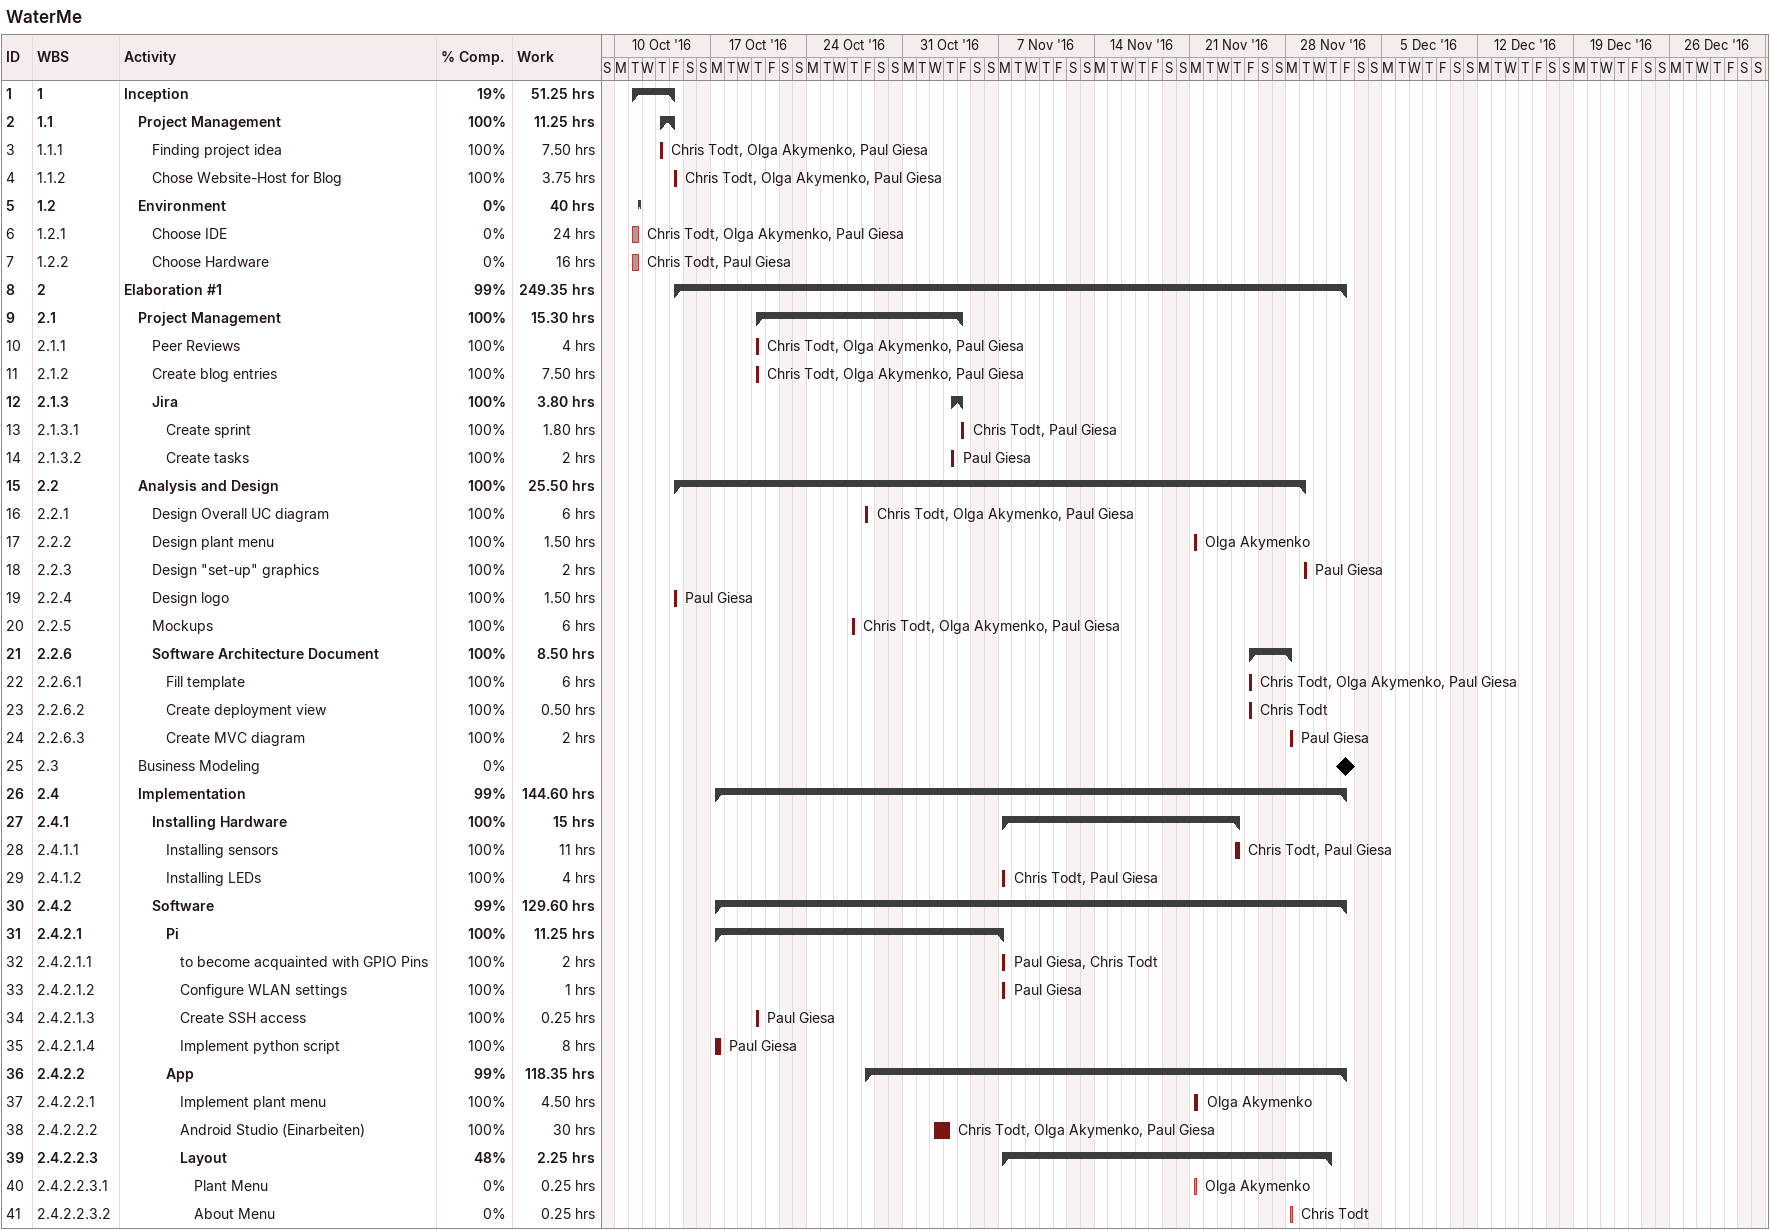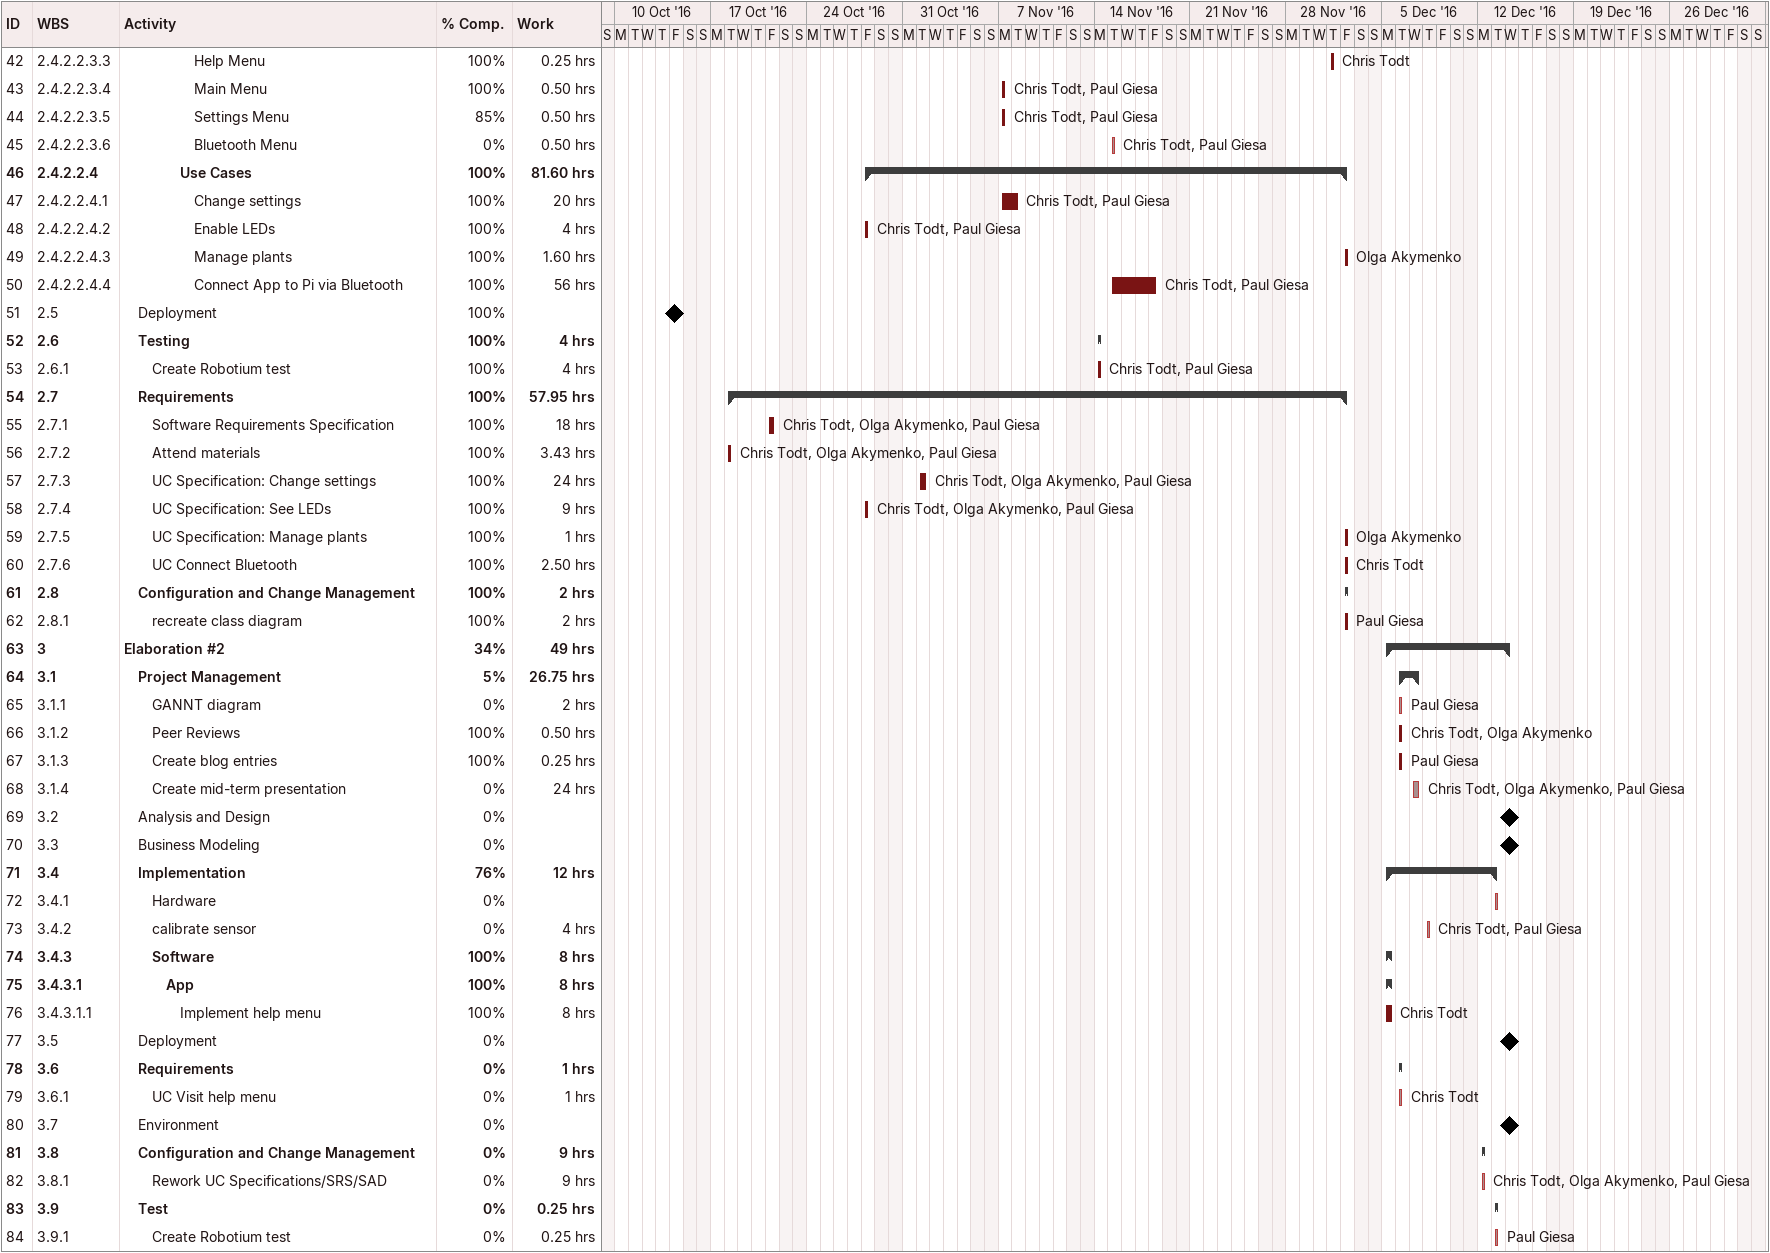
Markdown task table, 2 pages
WaterMe

| ID | WBS | Task | Start | Finish | Resources | % complete | Work (h) |
|---|---|---|---|---|---|---|---|
| 1 | 1 | **Inception** | 2016-10-11 | 2016-10-14 |  | 19 | 51.25 |
| 2 | 1.1 | **Project Management** | 2016-10-13 | 2016-10-14 |  | 100 | 11.25 |
| 3 | 1.1.1 | Finding project idea | 2016-10-13 | 2016-10-13 | Chris Todt, Olga Akymenko, Paul Giesa | 100 | 7.50 |
| 4 | 1.1.2 | Chose Website-Host for Blog | 2016-10-14 | 2016-10-14 | Chris Todt, Olga Akymenko, Paul Giesa | 100 | 3.75 |
| 5 | 1.2 | **Environment** | 2016-10-11 | 2016-10-11 |  | 0 | 40 |
| 6 | 1.2.1 | Choose IDE | 2016-10-11 | 2016-10-11 | Chris Todt, Olga Akymenko, Paul Giesa | 0 | 24 |
| 7 | 1.2.2 | Choose Hardware | 2016-10-11 | 2016-10-11 | Chris Todt, Paul Giesa | 0 | 16 |
| 8 | 2 | **Elaboration #1** | 2016-10-14 | 2016-12-02 |  | 99 | 249.35 |
| 9 | 2.1 | **Project Management** | 2016-10-20 | 2016-11-04 |  | 100 | 15.30 |
| 10 | 2.1.1 | Peer Reviews | 2016-10-20 | 2016-10-20 | Chris Todt, Olga Akymenko, Paul Giesa | 100 | 4 |
| 11 | 2.1.2 | Create blog entries | 2016-10-20 | 2016-10-20 | Chris Todt, Olga Akymenko, Paul Giesa | 100 | 7.50 |
| 12 | 2.1.3 | **Jira** | 2016-11-03 | 2016-11-04 |  | 100 | 3.80 |
| 13 | 2.1.3.1 | Create sprint | 2016-11-04 | 2016-11-04 | Chris Todt, Paul Giesa | 100 | 1.80 |
| 14 | 2.1.3.2 | Create tasks | 2016-11-03 | 2016-11-03 | Paul Giesa | 100 | 2 |
| 15 | 2.2 | **Analysis and Design** | 2016-10-14 | 2016-11-29 |  | 100 | 25.50 |
| 16 | 2.2.1 | Design Overall UC diagram | 2016-10-28 | 2016-10-28 | Chris Todt, Olga Akymenko, Paul Giesa | 100 | 6 |
| 17 | 2.2.2 | Design plant menu | 2016-11-21 | 2016-11-21 | Olga Akymenko | 100 | 1.50 |
| 18 | 2.2.3 | Design "set-up" graphics | 2016-11-29 | 2016-11-29 | Paul Giesa | 100 | 2 |
| 19 | 2.2.4 | Design logo | 2016-10-14 | 2016-10-14 | Paul Giesa | 100 | 1.50 |
| 20 | 2.2.5 | Mockups | 2016-10-27 | 2016-10-27 | Chris Todt, Olga Akymenko, Paul Giesa | 100 | 6 |
| 21 | 2.2.6 | **Software Architecture Document** | 2016-11-25 | 2016-11-28 |  | 100 | 8.50 |
| 22 | 2.2.6.1 | Fill template | 2016-11-25 | 2016-11-25 | Chris Todt, Olga Akymenko, Paul Giesa | 100 | 6 |
| 23 | 2.2.6.2 | Create deployment view | 2016-11-25 | 2016-11-25 | Chris Todt | 100 | 0.50 |
| 24 | 2.2.6.3 | Create MVC diagram | 2016-11-28 | 2016-11-28 | Paul Giesa | 100 | 2 |
| 25 | 2.3 | Business Modeling (milestone) | 2016-12-02 | 2016-12-02 |  | 0 |  |
| 26 | 2.4 | **Implementation** | 2016-10-17 | 2016-12-02 |  | 99 | 144.60 |
| 27 | 2.4.1 | **Installing Hardware** | 2016-11-07 | 2016-11-24 |  | 100 | 15 |
| 28 | 2.4.1.1 | Installing sensors | 2016-11-24 | 2016-11-24 | Chris Todt, Paul Giesa | 100 | 11 |
| 29 | 2.4.1.2 | Installing LEDs | 2016-11-07 | 2016-11-07 | Chris Todt, Paul Giesa | 100 | 4 |
| 30 | 2.4.2 | **Software** | 2016-10-17 | 2016-12-02 |  | 99 | 129.60 |
| 31 | 2.4.2.1 | **Pi** | 2016-10-17 | 2016-11-07 |  | 100 | 11.25 |
| 32 | 2.4.2.1.1 | to become acquainted with GPIO Pins | 2016-11-07 | 2016-11-07 | Paul Giesa, Chris Todt | 100 | 2 |
| 33 | 2.4.2.1.2 | Configure WLAN settings | 2016-11-07 | 2016-11-07 | Paul Giesa | 100 | 1 |
| 34 | 2.4.2.1.3 | Create SSH access | 2016-10-20 | 2016-10-20 | Paul Giesa | 100 | 0.25 |
| 35 | 2.4.2.1.4 | Implement python script | 2016-10-17 | 2016-10-17 | Paul Giesa | 100 | 8 |
| 36 | 2.4.2.2 | **App** | 2016-10-28 | 2016-12-02 |  | 99 | 118.35 |
| 37 | 2.4.2.2.1 | Implement plant menu | 2016-11-21 | 2016-11-21 | Olga Akymenko | 100 | 4.50 |
| 38 | 2.4.2.2.2 | Android Studio (Einarbeiten) | 2016-11-02 | 2016-11-03 | Chris Todt, Olga Akymenko, Paul Giesa | 100 | 30 |
| 39 | 2.4.2.2.3 | **Layout** | 2016-11-07 | 2016-12-01 |  | 48 | 2.25 |
| 40 | 2.4.2.2.3.1 | Plant Menu | 2016-11-21 | 2016-11-21 | Olga Akymenko | 0 | 0.25 |
| 41 | 2.4.2.2.3.2 | About Menu | 2016-11-28 | 2016-11-28 | Chris Todt | 0 | 0.25 |
| 42 | 2.4.2.2.3.3 | Help Menu | 2016-12-01 | 2016-12-01 | Chris Todt | 100 | 0.25 |
| 43 | 2.4.2.2.3.4 | Main Menu | 2016-11-07 | 2016-11-07 | Chris Todt, Paul Giesa | 100 | 0.50 |
| 44 | 2.4.2.2.3.5 | Settings Menu | 2016-11-07 | 2016-11-07 | Chris Todt, Paul Giesa | 85 | 0.50 |
| 45 | 2.4.2.2.3.6 | Bluetooth Menu | 2016-11-15 | 2016-11-15 | Chris Todt, Paul Giesa | 0 | 0.50 |
| 46 | 2.4.2.2.4 | **Use Cases** | 2016-10-28 | 2016-12-02 |  | 100 | 81.60 |
| 47 | 2.4.2.2.4.1 | Change settings | 2016-11-07 | 2016-11-08 | Chris Todt, Paul Giesa | 100 | 20 |
| 48 | 2.4.2.2.4.2 | Enable LEDs | 2016-10-28 | 2016-10-28 | Chris Todt, Paul Giesa | 100 | 4 |
| 49 | 2.4.2.2.4.3 | Manage plants | 2016-12-02 | 2016-12-02 | Olga Akymenko | 100 | 1.60 |
| 50 | 2.4.2.2.4.4 | Connect App to Pi via Bluetooth | 2016-11-15 | 2016-11-18 | Chris Todt, Paul Giesa | 100 | 56 |
| 51 | 2.5 | Deployment (milestone) | 2016-10-14 | 2016-10-14 |  | 100 |  |
| 52 | 2.6 | **Testing** | 2016-11-14 | 2016-11-14 |  | 100 | 4 |
| 53 | 2.6.1 | Create Robotium test | 2016-11-14 | 2016-11-14 | Chris Todt, Paul Giesa | 100 | 4 |
| 54 | 2.7 | **Requirements** | 2016-10-18 | 2016-12-02 |  | 100 | 57.95 |
| 55 | 2.7.1 | Software Requirements Specification | 2016-10-21 | 2016-10-21 | Chris Todt, Olga Akymenko, Paul Giesa | 100 | 18 |
| 56 | 2.7.2 | Attend materials | 2016-10-18 | 2016-10-18 | Chris Todt, Olga Akymenko, Paul Giesa | 100 | 3.43 |
| 57 | 2.7.3 | UC Specification: Change settings | 2016-11-01 | 2016-11-01 | Chris Todt, Olga Akymenko, Paul Giesa | 100 | 24 |
| 58 | 2.7.4 | UC Specification: See LEDs | 2016-10-28 | 2016-10-28 | Chris Todt, Olga Akymenko, Paul Giesa | 100 | 9 |
| 59 | 2.7.5 | UC Specification: Manage plants | 2016-12-02 | 2016-12-02 | Olga Akymenko | 100 | 1 |
| 60 | 2.7.6 | UC Connect Bluetooth | 2016-12-02 | 2016-12-02 | Chris Todt | 100 | 2.50 |
| 61 | 2.8 | **Configuration and Change Management** | 2016-12-02 | 2016-12-02 |  | 100 | 2 |
| 62 | 2.8.1 | recreate class diagram | 2016-12-02 | 2016-12-02 | Paul Giesa | 100 | 2 |
| 63 | 3 | **Elaboration #2** | 2016-12-05 | 2016-12-14 |  | 34 | 49 |
| 64 | 3.1 | **Project Management** | 2016-12-06 | 2016-12-07 |  | 5 | 26.75 |
| 65 | 3.1.1 | GANNT diagram | 2016-12-06 | 2016-12-06 | Paul Giesa | 0 | 2 |
| 66 | 3.1.2 | Peer Reviews | 2016-12-06 | 2016-12-06 | Chris Todt, Olga Akymenko | 100 | 0.50 |
| 67 | 3.1.3 | Create blog entries | 2016-12-06 | 2016-12-06 | Paul Giesa | 100 | 0.25 |
| 68 | 3.1.4 | Create mid-term presentation | 2016-12-07 | 2016-12-07 | Chris Todt, Olga Akymenko, Paul Giesa | 0 | 24 |
| 69 | 3.2 | Analysis and Design (milestone) | 2016-12-14 | 2016-12-14 |  | 0 |  |
| 70 | 3.3 | Business Modeling (milestone) | 2016-12-14 | 2016-12-14 |  | 0 |  |
| 71 | 3.4 | **Implementation** | 2016-12-05 | 2016-12-13 |  | 76 | 12 |
| 72 | 3.4.1 | Hardware | 2016-12-13 | 2016-12-13 |  | 0 |  |
| 73 | 3.4.2 | calibrate sensor | 2016-12-08 | 2016-12-08 | Chris Todt, Paul Giesa | 0 | 4 |
| 74 | 3.4.3 | **Software** | 2016-12-05 | 2016-12-05 |  | 100 | 8 |
| 75 | 3.4.3.1 | **App** | 2016-12-05 | 2016-12-05 |  | 100 | 8 |
| 76 | 3.4.3.1.1 | Implement help menu | 2016-12-05 | 2016-12-05 | Chris Todt | 100 | 8 |
| 77 | 3.5 | Deployment (milestone) | 2016-12-14 | 2016-12-14 |  | 0 |  |
| 78 | 3.6 | **Requirements** | 2016-12-06 | 2016-12-06 |  | 0 | 1 |
| 79 | 3.6.1 | UC Visit help menu | 2016-12-06 | 2016-12-06 | Chris Todt | 0 | 1 |
| 80 | 3.7 | Environment (milestone) | 2016-12-14 | 2016-12-14 |  | 0 |  |
| 81 | 3.8 | **Configuration and Change Management** | 2016-12-12 | 2016-12-12 |  | 0 | 9 |
| 82 | 3.8.1 | Rework UC Specifications/SRS/SAD | 2016-12-12 | 2016-12-12 | Chris Todt, Olga Akymenko, Paul Giesa | 0 | 9 |
| 83 | 3.9 | **Test** | 2016-12-13 | 2016-12-13 |  | 0 | 0.25 |
| 84 | 3.9.1 | Create Robotium test | 2016-12-13 | 2016-12-13 | Paul Giesa | 0 | 0.25 |
